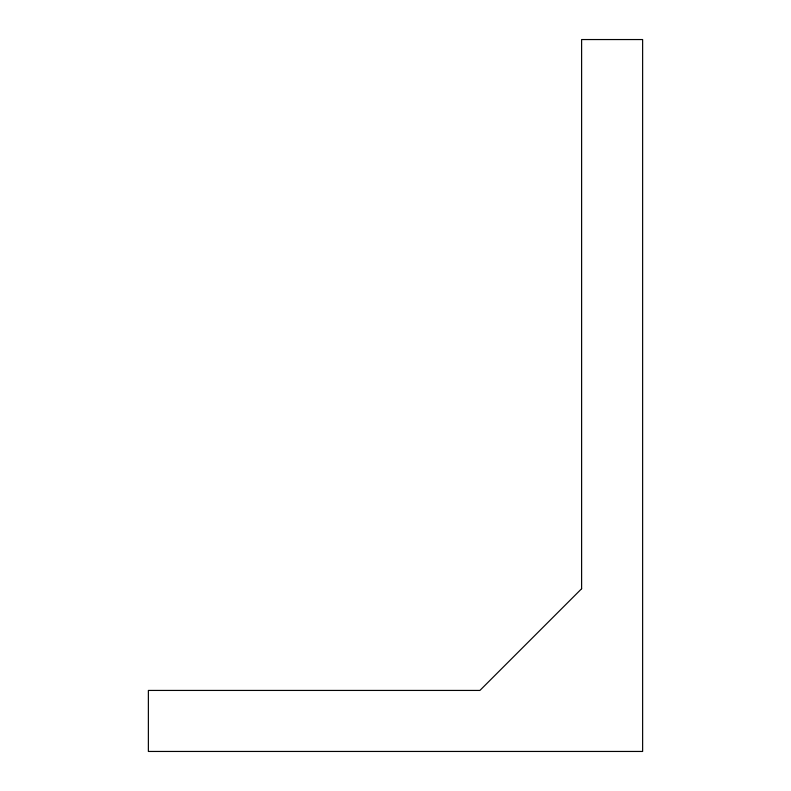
<?xml version="1.0" encoding="UTF-8"?>
<svg xmlns="http://www.w3.org/2000/svg" width="791" height="791" viewBox="0 0 791 791"><rect width="100%" height="100%" fill="white"/><g stroke="black" fill="none" stroke-linecap="round" stroke-linejoin="round"><path stroke-width="1.19" d="M581.612 588.731L479.91 690.434L148.372 690.434L148.372 751.45L642.628 751.45L642.628 39.55L581.612 39.55L581.612 588.731"/></g></svg>
